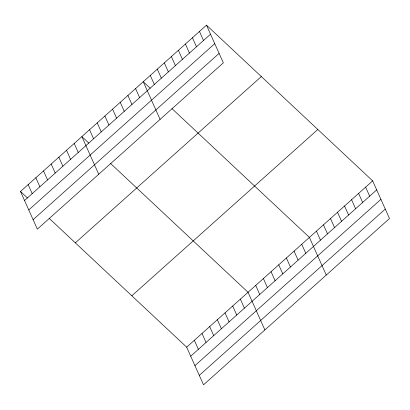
<?xml version="1.0" encoding="UTF-8"?>
<svg xmlns="http://www.w3.org/2000/svg" width="410" height="410" viewBox="0 0 410 410"><rect width="100%" height="100%" fill="white"/><g stroke="black" fill="none" stroke-linecap="round" stroke-linejoin="round"><path stroke-width="0.61" d="M206.491 25.179L223.337 62.838L37.346 229.134L20.5 191.475L206.491 25.179L372.654 180.866L389.5 218.525L203.509 384.821L186.663 347.162L49.221 218.386M24.538 200.505L210.53 34.209M28.767 209.951L214.758 43.66M33.118 219.688L219.114 53.392M75.332 242.853L261.329 76.557M131.83 295.784L317.822 129.488M186.663 347.162L372.654 180.866M190.701 356.193L376.693 189.897M194.929 365.638L380.921 199.342M199.28 375.37L385.272 209.074M150.219 88.247L143.254 81.723L160.1 119.382M171.98 108.635L309.417 237.405L326.263 275.064M88.842 143.121L81.877 136.597L98.723 174.255M110.597 163.508L248.04 292.284L264.886 329.942M20.5 191.475L27.465 197.999M365.628 187.15L369.666 196.18M358.601 193.433L362.64 202.458M351.575 199.711L355.613 208.741M344.549 205.994L348.587 215.024M337.522 212.277L341.561 221.308M330.496 218.561L334.534 227.591M323.469 224.844L327.508 233.869M316.443 231.122L320.482 240.152M301.745 244.268L305.783 253.298M199.465 31.462L203.503 40.493M294.072 251.125L298.111 260.155M192.439 37.746L196.477 46.776M286.4 257.987L290.439 267.012M185.412 44.029L189.451 53.059M278.728 264.845L282.767 273.875M178.386 50.312L182.424 59.337M271.056 271.707L275.095 280.732M171.359 56.59L175.398 65.62M263.384 278.564L267.422 287.594M164.333 62.873L168.372 71.904M255.712 285.421L259.75 294.452M157.307 69.157L161.345 78.187M150.28 75.44L154.319 84.47M240.368 299.141L244.406 308.171M135.582 88.581L139.62 97.611M232.695 306.003L236.734 315.034M127.91 95.443L131.948 104.468M225.023 312.861L229.062 321.891M120.238 102.3L124.276 111.33M217.351 319.723L221.39 328.753M112.565 109.162L116.604 118.188M209.679 326.58L213.718 335.611M104.893 116.02L108.932 125.05M202.007 333.443L206.046 342.473M97.221 122.877L101.26 131.907M194.335 340.3L198.373 349.33M89.549 129.739L93.588 138.77M74.205 143.459L78.243 152.489M66.533 150.316L70.571 159.346M58.861 157.179L62.899 166.209M51.188 164.036L55.227 173.066M43.516 170.898L47.555 179.928M35.844 177.755L39.883 186.786M28.172 184.618L32.211 193.643"/></g></svg>
